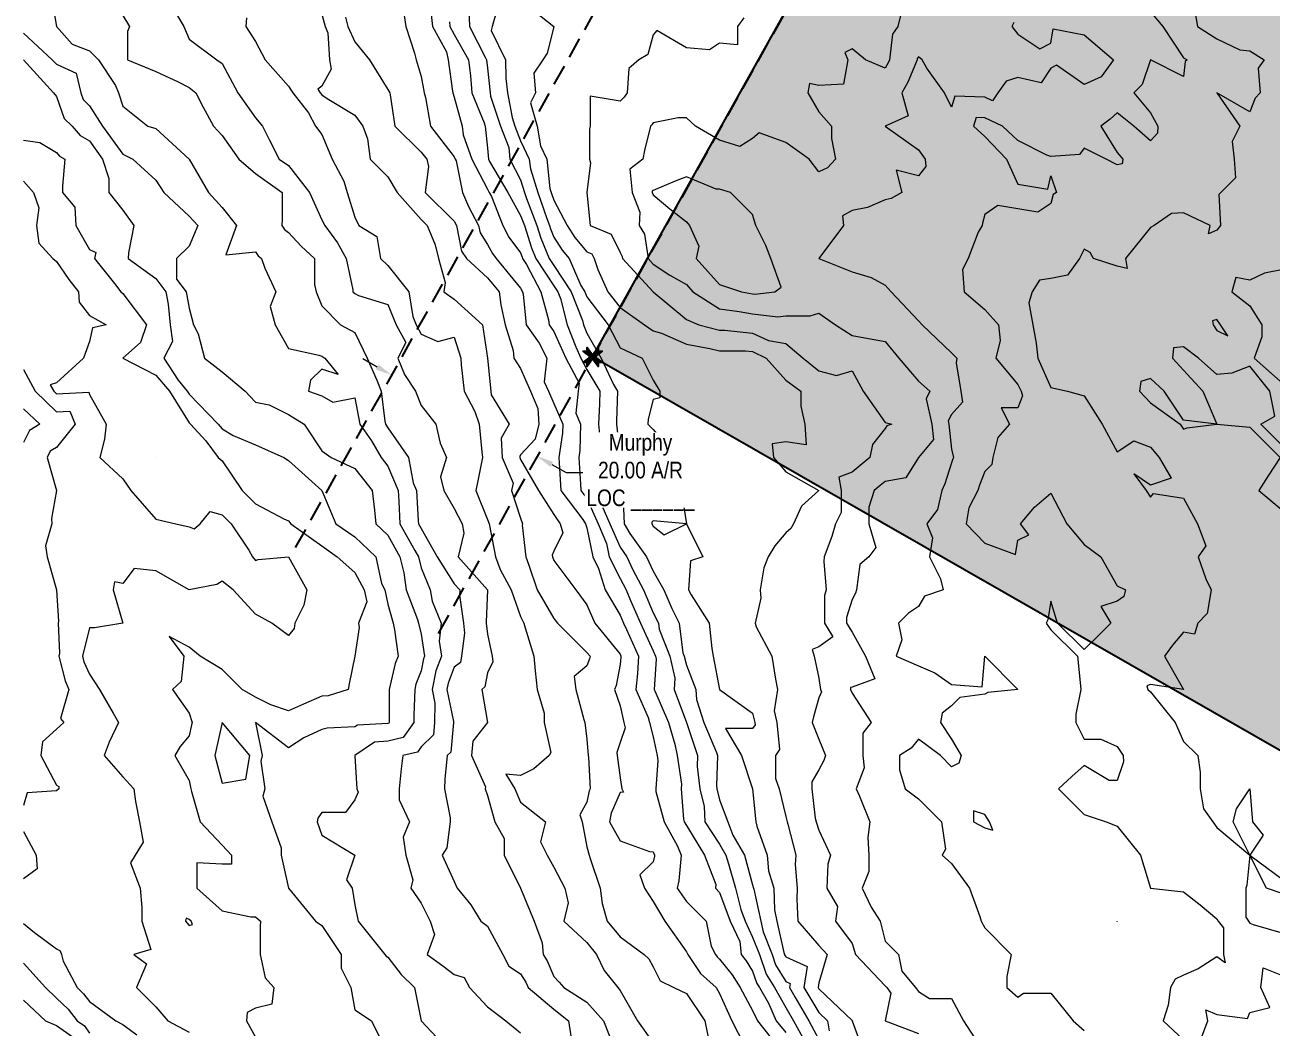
# Model space of a CAD drawing. Extents: x 532589 to 538856, y 6045658 to 6049082.
# Drawn here: x 536032 to 536781, y 6046908 to 6047510 of the extents above; entities that cross this region are included whole.
import ezdxf

# ---------------------------------------------------------------- set-up
doc = ezdxf.new("R2010")
doc.units = 0
doc.header["$LTSCALE"] = 5
doc.header["$PDSIZE"] = 0.5
doc.linetypes.add('foc-ACCESSROAD', pattern=[3.75, 2.5, -1.25])
doc.layers.get('Defpoints').update_dxf_attribs({"color": 9})
for name, color, linetype in [('C-AR', 13, 'foc-ACCESSROAD'), ('L-MON', 1, 'Continuous'), ('P-PROPOSED', 10, 'Continuous'), ('P-PROPOSED-H', 21, 'Continuous')]:
    doc.layers.add(name, color=color, linetype=linetype)
doc.layers.add('C-AR-T', color=13, linetype='Continuous', lineweight=9)
doc.layers.add('C-TOPO-MAJR', color=7, linetype='Continuous', lineweight=15, true_color=0xd3aa5f)
doc.layers.add('C-TOPO-MINR', color=7, linetype='Continuous', lineweight=13, true_color=0xe9d5af)
doc.styles.add('80CG', font='ARIALN.TTF', dxfattribs={"height": 10})
doc.dimstyles.new('Compass 5 000', dxfattribs={"dimscale": 5, "dimtxt": 9, "dimasz": 2, "dimexe": 0.2, "dimexo": 0.0625, "dimgap": 0.5, "dimtad": 0, "dimtih": 1, "dimtoh": 1, "dimzin": 0, "dimdsep": 46, "dimtxsty": '80CG', "dimcen": 0.1, "dimse1": 1, "dimse2": 1, "dimclrd": 256, "dimclrt": 256, "dimaunit": 1, "dimadec": 4, "dimazin": 0, "dimtfac": 0.06, "dimtofl": 0, "dimtmove": 0, "dimatfit": 1, "dimfxl": 0.2, "dimtolj": 1, "dimtzin": 0, "dimlwd": -1, "dimarcsym": 0})

# ---------------------------------------------------------------- blocks, each defined once
blk = doc.blocks.new('TEMP')
h = blk.add_hatch(color=255)
h.dxf.hatch_style = 1
h.paths.add_polyline_path([(0, 0.25), (-0.67, 1.15), (-0.67, 0.67), (-1.15, 0.67), (-0.25, 0), (-1.15, -0.67), (-0.67, -0.67), (-0.67, -1.15), (0, -0.25), (0.67, -1.15), (0.67, -0.67), (1.15, -0.67), (0.25, 0), (1.15, 0.67), (0.67, 0.67), (0.67, 1.15)])
h.paths.add_polyline_path([(0.57, 0.85), (0.57, 0.57), (0.85, 0.57), (0.08, 0), (0.85, -0.57), (0.57, -0.57), (0.57, -0.85), (0, -0.08), (-0.57, -0.85), (-0.57, -0.57), (-0.85, -0.57), (-0.08, 0), (-0.85, 0.57), (-0.57, 0.57), (-0.57, 0.85), (0, 0.08)], flags=16)
h = blk.add_hatch(color=1)
h.dxf.hatch_style = 1
h.paths.add_polyline_path([(0, 0.08), (-0.57, 0.85), (-0.57, 0.57), (-0.85, 0.57), (-0.08, 0), (-0.85, -0.57), (-0.57, -0.57), (-0.57, -0.85), (0, -0.08), (0.57, -0.85), (0.57, -0.57), (0.85, -0.57), (0.08, 0), (0.85, 0.57), (0.57, 0.57), (0.57, 0.85)])
at = {"color": 1}
for p, q in [((-0.08, 0), (0.08, 0)), ((0, 0.08), (0, -0.08))]:
    blk.add_line(p, q, dxfattribs=at)
at = {"color": 255, "flags": 128}
blk.add_lwpolyline([(-0.25, 0), (-1.15, 0.67), (-0.67, 0.67), (-0.67, 1.15), (0, 0.25), (0.67, 1.15), (0.67, 0.67), (1.15, 0.67), (0.25, 0), (1.15, -0.67), (0.67, -0.67), (0.67, -1.15), (0, -0.25), (-0.67, -1.15), (-0.67, -0.67), (-1.15, -0.67)], close=True, dxfattribs=at)
at = {"color": 1, "flags": 128}
blk.add_lwpolyline([(-0.08, 0), (-0.85, 0.57), (-0.57, 0.57), (-0.57, 0.85), (0, 0.08), (0.57, 0.85), (0.57, 0.57), (0.85, 0.57), (0.08, 0), (0.85, -0.57), (0.57, -0.57), (0.57, -0.85), (0, -0.08), (-0.57, -0.85), (-0.57, -0.57), (-0.85, -0.57)], close=True, dxfattribs=at)
blk = doc.blocks.new('*D546')
at = {"layer": 'C-AR-T', "transparency": 16777216}
for p, q in [((536243.84, 6047304.58), (536235.11, 6047309.46)), ((536348.58, 6047246.12), (536357.31, 6047241.25)), ((536357.31, 6047241.25), (536367.31, 6047241.25))]:
    blk.add_line(p, q, dxfattribs=at)
for points in [[(536244.65, 6047306.04), (536243.03, 6047303.13), (536252.57, 6047299.71)], [(536349.39, 6047247.58), (536347.76, 6047244.67), (536339.85, 6047251)]]:
    blk.add_solid(points, dxfattribs=at)
at = {"layer": 'Defpoints', "color": 0, "transparency": 16777216}
for p in [(536282.23, 6047352.86), (536252.57, 6047299.71), (536369.51, 6047304.14)]:
    blk.add_point(p, dxfattribs=at)
at = {"layer": 'C-AR-T', "transparency": 16777216, "insert": (536401.91, 6047241.25), "char_height": 10, "attachment_point": 5, "style": '80CG', "bg_fill": 3, "box_fill_scale": 1.1, "bg_fill_color": 256, "bg_fill_true_color": 13158600, "bg_fill_transparency": 0}
blk.add_mtext('\\A1;Murphy\\P20.00 A/R\\PLOC ______', dxfattribs=at)

msp = doc.modelspace()

# ---------------------------------------------------------------- hatches: boundary and pattern name
at = {"layer": 'P-PROPOSED-H'}
h = msp.add_hatch(color=256, dxfattribs=at)
h.dxf.hatch_style = 1
h.paths.add_polyline_path([(536616.85, 6047747.295), (537483.99, 6047250.258), (537240.418, 6046813.855), (536373.158, 6047310.681)])

# ---------------------------------------------------------------- linework, layer by layer
at = {"layer": 'C-AR', "flags": 128}
for points in [[(536194.759, 6047196.13), (536730.883, 6048156.681)], [(536816.545, 6048105.08), (536280.421, 6047144.529)]]:
    msp.add_lwpolyline(points, dxfattribs=at)
at = {"layer": 'C-TOPO-MAJR', "color": 9, "true_color": 0xbfbfbf, "flags": 128}
for points, elevation in [([(536558.842, 6047519.05), (536556.354, 6047509.096), (536553.311, 6047504.672), (536551.378, 6047489.188), (536550.646, 6047487.429), (536548.888, 6047484.208), (536536.943, 6047489.188), (536528.98, 6047495.83), (536524.553, 6047493.615), (536526.489, 6047489.188), (536523.742, 6047474.517), (536509.071, 6047473.701), (536503.384, 6047474.966), (536502.439, 6047469.279), (536509.071, 6047457.911), (536516.543, 6047449.371), (536516.543, 6047441.9), (536519.025, 6047429.463), (536514.309, 6047424.225), (536509.071, 6047421.808), (536503.217, 6047429.463), (536489.163, 6047439.417), (536473.24, 6047445.386), (536469.255, 6047441.9), (536461.6, 6047437.118), (536449.346, 6047440.987), (536434.871, 6047449.371), (536429.438, 6047454.351), (536424.458, 6047454.351), (536409.53, 6047451.363), (536408.699, 6047450.201), (536407.869, 6047449.371), (536404.222, 6047434.77), (536403.408, 6047429.463), (536395.595, 6047423.489), (536396.86, 6047409.554), (536401.565, 6047397.611), (536401.146, 6047389.646), (536404.219, 6047384.336), (536406.468, 6047369.738), (536409.53, 6047366.421), (536419.484, 6047359.784), (536429.438, 6047354.251), (536433.418, 6047349.829), (536449.346, 6047339.556), (536461.144, 6047338.032), (536469.255, 6047336.557), (536484.357, 6047334.727), (536489.163, 6047335.281), (536503.711, 6047335.281), (536509.071, 6047336.889), (536519.025, 6047329.921), (536528.98, 6047323.587), (536536.723, 6047322.178), (536548.888, 6047319.967), (536556.999, 6047310.013), (536568.796, 6047296.165), (536575.764, 6047290.104), (536573.442, 6047285.458), (536576.963, 6047270.196), (536577.896, 6047261.096), (536568.796, 6047250.288), (536561.211, 6047237.964), (536548.888, 6047235.908), (536545.872, 6047233.395), (536542.252, 6047230.379), (536538.934, 6047220.425), (536538.934, 6047210.471), (536543.201, 6047196.25), (536538.934, 6047190.563), (536533.662, 6047185.881), (536531.636, 6047170.654), (536530.972, 6047168.662), (536528.98, 6047164.961), (536525.662, 6047154.064), (536525.662, 6047150.746), (536528.98, 6047145.217), (536537.067, 6047130.838), (536542.601, 6047117.216), (536528.98, 6047112.353), (536527.931, 6047111.978), (536528.074, 6047110.929), (536528.98, 6047108.716), (536540.357, 6047091.021), (536535.352, 6047084.649), (536535.352, 6047071.113), (536536.219, 6047063.873), (536531.47, 6047051.205), (536533.407, 6047046.777), (536539.598, 6047031.296), (536538.348, 6047021.928), (536538.934, 6047011.388), (536538.934, 6047001.434), (536535.102, 6046991.48), (536540.348, 6046980.111), (536545.741, 6046971.571), (536548.888, 6046959.626), (536556.851, 6046951.663), (536558.842, 6046941.709), (536567.064, 6046931.755), (536568.796, 6046929.411), (536575.439, 6046925.112), (536588.705, 6046925.112), (536595.941, 6046911.846), (536608.613, 6046891.938)], 4290), ([(536165.323, 6047514.403), (536164.943, 6047509.096), (536170.63, 6047500.249), (536176.484, 6047489.188), (536190.538, 6047473.264), (536193.029, 6047469.279), (536202.483, 6047457.334), (536206.825, 6047449.371), (536210.446, 6047444.39), (536216.733, 6047429.463), (536223.714, 6047416.195), (536225.756, 6047409.554), (536230.355, 6047394.623), (536232.845, 6047389.646), (536243.627, 6047383.01), (536245.841, 6047369.738), (536250.263, 6047365.549), (536262.705, 6047349.829), (536265.196, 6047334.897), (536267.156, 6047329.921), (536270.171, 6047324.392), (536280.126, 6047319.967), (536290.08, 6047322.45), (536294.06, 6047310.013), (536294.226, 6047305.866), (536295.979, 6047290.104), (536302.333, 6047277.851), (536305.012, 6047270.196), (536306.668, 6047253.608), (536306.999, 6047250.288), (536304.181, 6047236.187), (536303.02, 6047230.379), (536309.988, 6047212.962), (536310.984, 6047210.471), (536311.16, 6047209.299), (536314.728, 6047190.563), (536317.643, 6047182.908), (536324.208, 6047170.654), (536329.896, 6047154.73), (536331.889, 6047150.746), (536332.743, 6047147.9), (536337.861, 6047130.838), (536338.747, 6047121.987), (536339.851, 6047110.929), (536344.118, 6047096.708), (536344.118, 6047091.021), (536347.993, 6047072.925), (536346.958, 6047071.113), (536337.858, 6047063.151), (536329.896, 6047059.165), (536321.05, 6047060.051), (536326.436, 6047051.205), (536329.896, 6047043.244), (536344.824, 6047031.296), (536341.844, 6047019.349), (536345.824, 6047011.388), (536349.805, 6047004.151), (536356.441, 6046991.48), (536358.514, 6046982.771), (536355.927, 6046971.571), (536369.713, 6046958.771), (536375.568, 6046951.663), (536380.066, 6046942.107), (536388.198, 6046931.755), (536389.621, 6046930.094), (536400.05, 6046911.846), (536409.53, 6046898.574)], 4280), ([(536287.152, 6047512.023), (536287.461, 6047509.096), (536290.08, 6047504.356), (536298.687, 6047489.188), (536299.732, 6047479.535), (536300.587, 6047469.279), (536308.09, 6047451.269), (536308.614, 6047449.371), (536309.988, 6047436.099), (536310.631, 6047429.463), (536311.316, 6047428.134), (536322.153, 6047409.554), (536329.896, 6047395.618), (536332.15, 6047389.646), (536336.438, 6047376.279), (536339.053, 6047369.738), (536349.805, 6047353.449), (536352.242, 6047349.829), (536353.786, 6047345.848), (536357.767, 6047329.921), (536363.075, 6047316.651), (536366.093, 6047310.013), (536369.713, 6047303.088), (536377.573, 6047290.104), (536377.371, 6047282.446), (536376.708, 6047270.196), (536377.556, 6047262.354), (536377.178, 6047250.288), (536377.676, 6047242.324), (536378.424, 6047230.379), (536378.705, 6047221.388), (536383.578, 6047210.471), (536389.621, 6047196.37), (536393.72, 6047190.563), (536397.365, 6047182.82), (536403.768, 6047170.654), (536409.53, 6047156.967), (536412.64, 6047150.746), (536413.084, 6047147.192), (536419.484, 6047130.838), (536422.612, 6047117.755), (536422.199, 6047110.929), (536429.438, 6047091.021), (536436.074, 6047071.113), (536435.879, 6047064.672), (536437.605, 6047051.205), (536440.054, 6047040.588), (536440.636, 6047031.296), (536449.346, 6047018.024), (536453.218, 6047011.388), (536454.707, 6047006.028), (536459.031, 6046991.48), (536462.145, 6046978.68), (536464.731, 6046971.571), (536469.255, 6046962.092), (536473.386, 6046951.663), (536477.386, 6046939.886), (536482.375, 6046931.755), (536489.163, 6046919.808), (536493.792, 6046911.846), (536499.117, 6046901.892)], 4285), ([(536031.272, 6047489.188), (536049.368, 6047469.279), (536051.18, 6047467.066), (536055.731, 6047453.922), (536060.548, 6047449.371), (536065.487, 6047443.77), (536071.088, 6047440.41), (536078.909, 6047429.463), (536082.612, 6047417.938), (536082.612, 6047409.554), (536090.996, 6047398.936), (536097.633, 6047389.646), (536094.512, 6047373.253), (536094.317, 6047369.738), (536110.905, 6047357.791), (536116.937, 6047349.829), (536118.278, 6047342.457), (536119.532, 6047329.921), (536120.859, 6047319.967), (536115.587, 6047310.013), (536124.17, 6047296.747), (536129.736, 6047290.104), (536130.813, 6047288.372), (536148.231, 6047270.196), (536150.721, 6047267.479), (536157.362, 6047263.555), (536170.63, 6047257.754), (536187.692, 6047250.288), (536190.538, 6047248.476), (536210.446, 6047230.379), (536218.977, 6047210.471), (536230.355, 6047202.507), (536242.928, 6047190.563), (536246.278, 6047174.639), (536248.395, 6047170.654), (536250.263, 6047162.115), (536253.325, 6047150.746), (536254.244, 6047146.766), (536256.323, 6047130.838), (536254.618, 6047126.483), (536251.03, 6047110.929), (536251.001, 6047110.191), (536251.001, 6047091.021), (536250.696, 6047090.588), (536250.263, 6047090.483), (536231.888, 6047089.488), (536230.355, 6047088.422), (536213.763, 6047087.705), (536210.446, 6047086.832), (536199.781, 6047081.779), (536190.538, 6047075.795), (536170.63, 6047091.021), (536174.616, 6047071.113), (536173.951, 6047067.791), (536176.323, 6047051.205), (536175.057, 6047046.777), (536180.584, 6047031.296), (536186.111, 6047015.815), (536186.111, 6047011.388), (536190.538, 6046991.48), (536206.825, 6046971.571), (536210.446, 6046969.081), (536222.061, 6046951.663), (536222.061, 6046943.369), (536227.864, 6046931.755), (536230.355, 6046918.482), (536240.309, 6046911.846), (536250.263, 6046891.938)], 4275), ([(536164.937, 6047056.898), (536167.308, 6047071.113), (536150.721, 6047091.021), (536147.035, 6047074.799), (536146.197, 6047071.113), (536150.721, 6047054.526), (536164.937, 6047056.898)], 4275), ([(536031.272, 6046924.288), (536044.544, 6046911.846), (536051.18, 6046908.919), (536061.134, 6046901.892)], 4270)]:
    msp.add_lwpolyline(points, dxfattribs=dict(at, elevation=elevation))
at = {"layer": 'C-TOPO-MINR', "color": 254, "true_color": 0xd9d9d9, "flags": 128}
for points, elevation in [([(536047.864, 6047529.004), (536051.175, 6047509.101), (536051.177, 6047509.096), (536051.18, 6047509.093), (536060.581, 6047498.589), (536071.088, 6047494.546), (536076.447, 6047489.188), (536086.575, 6047473.701), (536088.344, 6047469.279), (536090.996, 6047461.321), (536105.938, 6047449.371), (536110.905, 6047447.952), (536130.809, 6047429.463), (536130.813, 6047429.456), (536142.424, 6047409.554), (536150.721, 6047400.502), (536159.253, 6047389.646), (536152.931, 6047371.947), (536170.63, 6047373.719), (536172.222, 6047371.33), (536174.249, 6047369.738), (536176.316, 6047364.052), (536182.879, 6047349.829), (536179.477, 6047340.982), (536182.575, 6047329.921), (536190.538, 6047315.702), (536208.639, 6047311.82), (536210.446, 6047311.182), (536212.254, 6047310.013), (536220.407, 6047300.052), (536210.446, 6047303.379), (536203.816, 6047296.735), (536202.488, 6047290.104), (536210.446, 6047287.262), (536217.077, 6047283.474), (536230.355, 6047286.132), (536233.419, 6047270.196), (536240.31, 6047260.24), (536246.072, 6047250.288), (536250.263, 6047244.979), (536256.347, 6047230.379), (536256.705, 6047223.938), (536257.451, 6047210.471), (536266.439, 6047194.295), (536268.513, 6047190.563), (536270.171, 6047183.926), (536275.599, 6047170.654), (536276.805, 6047164.021), (536282.116, 6047150.746), (536281.032, 6047139.886), (536282.424, 6047130.838), (536279.02, 6047121.989), (536276.807, 6047110.929), (536278.467, 6047102.634), (536278.135, 6047091.021), (536277.505, 6047083.687), (536270.171, 6047076.353), (536268.007, 6047073.277), (536259.112, 6047071.113), (536258.226, 6047063.15), (536256.898, 6047051.205), (536256.898, 6047044.569), (536263.144, 6047031.296), (536259.388, 6047022.172), (536260.927, 6047011.388), (536265.193, 6046996.458), (536263.95, 6046991.48), (536270.171, 6046982.427), (536275.599, 6046971.571), (536278.133, 6046963.61), (536273.791, 6046951.663), (536283.189, 6046944.773), (536290.08, 6046939.716), (536296.051, 6046937.726), (536299.268, 6046931.755), (536309.988, 6046920.146), (536321.05, 6046911.846), (536329.896, 6046904.605)], 4277), ([(536275.44, 6047523.735), (536276.983, 6047509.096), (536285.393, 6047493.874), (536286.458, 6047489.188), (536289.032, 6047470.327), (536289.214, 6047469.279), (536290.08, 6047466.792), (536294.886, 6047449.371), (536295.441, 6047444.01), (536300.531, 6047429.463), (536309.988, 6047411.448), (536311.092, 6047409.554), (536312.473, 6047407.069), (536319.177, 6047389.646), (536322.929, 6047382.678), (536329.896, 6047373.249), (536330.749, 6047370.59), (536331.09, 6047369.738), (536333.408, 6047366.226), (536342.062, 6047349.829), (536346.74, 6047332.986), (536347.057, 6047329.921), (536349.805, 6047325.937), (536357.043, 6047310.013), (536364.974, 6047294.843), (536364.477, 6047290.104), (536363.078, 6047276.831), (536365.947, 6047270.196), (536365.522, 6047254.479), (536364.887, 6047250.288), (536365.861, 6047234.232), (536366.094, 6047230.379), (536369.713, 6047225.603), (536376.468, 6047210.471), (536381.534, 6047198.65), (536383.151, 6047190.563), (536389.621, 6047177.624), (536393.29, 6047170.654), (536395.957, 6047164.319), (536401.872, 6047150.746), (536409.53, 6047134.154), (536410.827, 6047130.838), (536411.235, 6047129.132), (536410.134, 6047110.929), (536410.48, 6047109.979), (536418.677, 6047091.021), (536422.546, 6047078.005), (536424.008, 6047071.113), (536426.592, 6047054.05), (536426.373, 6047051.205), (536427.778, 6047032.956), (536428.231, 6047031.296), (536429.438, 6047029.083), (536440.422, 6047011.388), (536447.133, 6046993.692), (536446.857, 6046991.48), (536449.346, 6046988.991), (536455.682, 6046971.571), (536461.465, 6046959.453), (536462.362, 6046951.663), (536465.442, 6046947.85), (536469.255, 6046941.707), (536471.778, 6046934.278), (536473.326, 6046931.755), (536478.682, 6046922.327), (536483.474, 6046911.846), (536489.163, 6046904.735)], 4284), ([(536329.896, 6047525.023), (536349.78, 6047509.12), (536349.805, 6047509.103), (536349.808, 6047509.096), (536349.809, 6047509.092), (536349.805, 6047509.072), (536345.823, 6047493.169), (536343.17, 6047489.188), (536337.862, 6047481.222), (536338.949, 6047469.279), (536335.754, 6047463.422), (536339.853, 6047449.371), (536341.843, 6047437.425), (536345.614, 6047429.463), (536347.462, 6047411.897), (536348.211, 6047409.554), (536349.805, 6047404.87), (536357.894, 6047389.646), (536362.439, 6047382.372), (536369.713, 6047373.886), (536372.641, 6047372.666), (536374.041, 6047369.738), (536376.35, 6047363.101), (536382.248, 6047349.829), (536389.621, 6047340.349), (536404.22, 6047329.921), (536409.53, 6047326.301), (536414.507, 6047324.943), (536429.438, 6047318.251), (536443.542, 6047315.817), (536449.346, 6047314.367), (536464.901, 6047314.367), (536469.255, 6047313.882), (536477.45, 6047310.013), (536489.163, 6047296.741), (536498.216, 6047290.104), (536498.216, 6047281.052), (536500.54, 6047270.196), (536501.411, 6047257.948), (536489.163, 6047259.578), (536480.967, 6047258.484), (536481.83, 6047250.288), (536489.163, 6047241.579), (536509.064, 6047230.386), (536509.071, 6047230.389), (536509.073, 6047230.379), (536509.073, 6047230.378), (536509.071, 6047230.375), (536498.592, 6047220.95), (536493.756, 6047210.471), (536492.148, 6047207.486), (536489.163, 6047205.042), (536482.527, 6047197.199), (536478.544, 6047190.563), (536475.889, 6047183.928), (536473.679, 6047170.654), (536474.233, 6047165.676), (536470.783, 6047150.746), (536471.462, 6047148.539), (536480.781, 6047130.838), (536482.94, 6047117.153), (536484.184, 6047110.929), (536482.238, 6047097.946), (536483.854, 6047091.021), (536485.475, 6047074.801), (536482.94, 6047071.113), (536482.94, 6047057.428), (536485.179, 6047051.205), (536489.163, 6047034.605), (536490.026, 6047031.296), (536490.487, 6047029.972), (536495.137, 6047011.388), (536494.853, 6047005.698), (536496.086, 6046991.48), (536495.798, 6046984.845), (536496.329, 6046971.571), (536509.071, 6046957.094), (536514.049, 6046951.663), (536509.071, 6046934.594), (536508.639, 6046931.755), (536509.071, 6046931.045), (536528.931, 6046911.895), (536528.98, 6046911.849), (536528.982, 6046911.846), (536528.987, 6046911.839), (536536.22, 6046891.938)], 4288), ([(536123.345, 6047516.564), (536127.668, 6047509.096), (536130.813, 6047501.628), (536147.404, 6047489.188), (536150.721, 6047486.977), (536160.091, 6047469.279), (536170.63, 6047454.345), (536174.894, 6047449.371), (536179.155, 6047440.845), (536184.847, 6047429.463), (536190.538, 6047425.668), (536203.072, 6047409.554), (536210.446, 6047392.959), (536212.34, 6047389.646), (536219.848, 6047379.139), (536225.162, 6047369.738), (536229.249, 6047350.935), (536229.249, 6047349.829), (536230.355, 6047348.724), (536232.566, 6047347.619), (536250.263, 6047342.176), (536255.091, 6047329.921), (536260.883, 6047319.301), (536256.233, 6047310.013), (536260.211, 6047300.065), (536266.851, 6047290.104), (536270.171, 6047281.568), (536279.021, 6047270.196), (536281.544, 6047258.824), (536285.483, 6047250.288), (536281.882, 6047238.577), (536283.745, 6047230.379), (536290.08, 6047219.661), (536294.858, 6047210.471), (536295.768, 6047204.783), (536292.419, 6047190.563), (536309.988, 6047170.656), (536309.989, 6047170.654), (536309.989, 6047170.653), (536309.988, 6047170.63), (536309.192, 6047151.542), (536309.302, 6047150.746), (536309.988, 6047144.105), (536312.829, 6047130.838), (536313.301, 6047127.524), (536309.988, 6047120.893), (536308.513, 6047112.405), (536306.669, 6047110.929), (536309.988, 6047091.033), (536309.99, 6047091.021), (536309.99, 6047091.019), (536309.988, 6047091.02), (536301.205, 6047079.896), (536300.354, 6047071.113), (536308.817, 6047052.375), (536308.661, 6047051.205), (536309.988, 6047047.223), (536314.411, 6047031.296), (536319.938, 6047021.347), (536319.938, 6047011.388), (536329.896, 6046991.486), (536329.898, 6046991.48), (536329.898, 6046991.478), (536338.006, 6046971.571), (536342.779, 6046958.688), (536343.519, 6046951.663), (536345.952, 6046947.811), (536349.805, 6046938.389), (536353.121, 6046935.071), (536355.775, 6046931.755), (536369.713, 6046923.044), (536379.665, 6046911.846), (536386, 6046895.559)], 4279), ([(536210.446, 6047516.564), (536212.507, 6047509.096), (536214.181, 6047505.362), (536215.133, 6047489.188), (536216.138, 6047483.496), (536210.446, 6047473.266), (536208.23, 6047471.496), (536209.615, 6047469.279), (536210.446, 6047468.229), (536213.772, 6047465.954), (536230.355, 6047456.005), (536235.093, 6047449.371), (536238.008, 6047441.718), (536239.643, 6047429.463), (536250.263, 6047418.843), (536255.837, 6047409.554), (536270.171, 6047393.268), (536273.793, 6047389.646), (536278.52, 6047378.086), (536280.523, 6047369.738), (536284.549, 6047355.36), (536283.857, 6047349.829), (536290.08, 6047345.304), (536307.003, 6047329.921), (536309.987, 6047310.014), (536309.987, 6047310.013), (536309.988, 6047309.988), (536311.979, 6047290.104), (536312.199, 6047287.894), (536322.97, 6047270.196), (536318.284, 6047261.9), (536318.894, 6047250.288), (536325.371, 6047234.905), (536324.366, 6047230.379), (536329.896, 6047213.788), (536331.141, 6047210.471), (536330.801, 6047209.566), (536333.084, 6047190.563), (536334.876, 6047185.583), (536339.85, 6047170.654), (536349.805, 6047153.591), (536352.148, 6047150.746), (536369.713, 6047133.181), (536371.61, 6047130.838), (536371.306, 6047129.245), (536369.713, 6047125.148), (536362.056, 6047118.586), (536363.078, 6047110.929), (536367.9, 6047092.834), (536368.54, 6047091.021), (536369.713, 6047081.055), (536370.578, 6047071.113), (536370.708, 6047070.118), (536371.61, 6047051.205), (536371.041, 6047049.877), (536369.713, 6047043.236), (536365.448, 6047035.561), (536366.87, 6047031.296), (536369.713, 6047016.366), (536371.04, 6047011.388), (536371.704, 6047009.397), (536377.676, 6046991.48), (536378.899, 6046982.294), (536381.877, 6046971.571), (536389.621, 6046962.28), (536404.103, 6046951.663), (536406.816, 6046948.95), (536409.53, 6046944.198), (536413.675, 6046935.9), (536421.973, 6046931.755), (536429.438, 6046928.243), (536440.587, 6046911.846), (536443.373, 6046897.911)], 4281), ([(536259.455, 6047519.813), (536260.881, 6047509.096), (536266.19, 6047493.169), (536267.109, 6047489.188), (536270.171, 6047479.23), (536271.901, 6047469.279), (536272.824, 6047466.626), (536275.703, 6047449.371), (536290.08, 6047430.881), (536290.576, 6047429.463), (536291.125, 6047428.418), (536295.058, 6047409.554), (536298.614, 6047401.02), (536304.679, 6047389.646), (536305.564, 6047385.222), (536309.988, 6047378.272), (536312.975, 6047372.725), (536315.182, 6047369.738), (536329.896, 6047351.923), (536331.001, 6047349.829), (536331.426, 6047348.299), (536333.329, 6047329.921), (536340.956, 6047318.861), (536345.612, 6047310.013), (536344.118, 6047295.791), (536346.578, 6047290.104), (536349.805, 6047282.641), (536355.185, 6047270.196), (536355.044, 6047264.957), (536352.822, 6047250.288), (536353.017, 6047247.076), (536354.026, 6047230.379), (536367.227, 6047212.957), (536368.948, 6047210.471), (536369.713, 6047207.985), (536373.196, 6047190.563), (536376.68, 6047183.596), (536380.698, 6047170.654), (536389.621, 6047155.431), (536391.663, 6047150.746), (536393.413, 6047146.954), (536400.622, 6047130.838), (536400.073, 6047120.386), (536399.023, 6047110.929), (536406.543, 6047094.008), (536407.232, 6047091.021), (536409.53, 6047082.489), (536411.943, 6047071.113), (536412.374, 6047068.269), (536411.06, 6047051.205), (536411.187, 6047049.547), (536416.166, 6047031.296), (536424.128, 6047016.698), (536426.251, 6047011.388), (536425.015, 6046995.902), (536424.01, 6046991.48), (536429.438, 6046983.518), (536441.385, 6046971.571), (536444.368, 6046956.641), (536446.857, 6046951.663), (536447.853, 6046950.17), (536449.346, 6046948.819), (536456.971, 6046939.379), (536461.703, 6046931.755), (536469.255, 6046918.068), (536472.099, 6046911.846), (536483.477, 6046897.624)], 4283), ([(536298.79, 6047520.294), (536299.129, 6047509.096), (536308.741, 6047490.434), (536309.449, 6047489.188), (536309.988, 6047484.204), (536311.561, 6047469.279), (536311.916, 6047467.352), (536317.778, 6047449.371), (536322.786, 6047436.573), (536323.475, 6047429.463), (536329.896, 6047417.019), (536332.285, 6047409.554), (536333.516, 6047405.935), (536339.663, 6047389.646), (536342.126, 6047381.967), (536347.017, 6047369.738), (536349.805, 6047365.514), (536360.368, 6047349.829), (536367.059, 6047332.575), (536367.722, 6047329.921), (536369.713, 6047324.944), (536378.245, 6047310.013), (536385.641, 6047294.084), (536388.051, 6047290.104), (536387.58, 6047272.237), (536387.47, 6047270.196), (536389.621, 6047250.288), (536389.621, 6047250.288), (536389.621, 6047250.276), (536393.243, 6047230.379), (536391.353, 6047228.647), (536392.111, 6047210.471), (536395.595, 6047204.497), (536405.43, 6047190.563), (536409.53, 6047181.852), (536415.929, 6047170.654), (536420.728, 6047159.457), (536425.082, 6047150.746), (536427.306, 6047132.97), (536428.14, 6047130.838), (536429.438, 6047125.411), (536435.126, 6047110.929), (536435.564, 6047104.804), (536439.916, 6047091.021), (536447.539, 6047072.92), (536448.141, 6047071.113), (536447.591, 6047052.96), (536447.816, 6047051.205), (536449.346, 6047044.57), (536454.322, 6047031.296), (536457.31, 6047023.333), (536464.279, 6047011.388), (536469.255, 6046993.47), (536469.858, 6046991.48), (536469.877, 6046990.858), (536474.111, 6046971.571), (536475.477, 6046965.348), (536480.899, 6046951.663), (536482.994, 6046945.494), (536489.163, 6046935.44), (536491.714, 6046934.306), (536491.326, 6046931.755), (536494.691, 6046926.227), (536503.052, 6046911.846), (536509.071, 6046900.594)], 4286), ([(536316.621, 6047522.371), (536312.831, 6047509.096), (536312.2, 6047506.884), (536320.795, 6047489.188), (536321.113, 6047478.063), (536322.039, 6047469.279), (536324.76, 6047454.507), (536326.435, 6047449.371), (536329.896, 6047440.525), (536335.136, 6047429.463), (536335.752, 6047423.607), (536340.248, 6047409.554), (536345.583, 6047393.868), (536347.176, 6047389.646), (536347.815, 6047387.656), (536349.805, 6047382.679), (536354.781, 6047374.714), (536359.047, 6047369.738), (536365.98, 6047353.562), (536368.494, 6047349.829), (536369.713, 6047346.687), (536382.455, 6047329.921), (536389.621, 6047316.14), (536402.899, 6047310.013), (536409.53, 6047296.738), (536413.506, 6047290.104), (536413.506, 6047286.128), (536409.53, 6047285.132), (536406.544, 6047273.181), (536406.387, 6047270.196), (536409.53, 6047267.053), (536424.007, 6047250.288), (536427.228, 6047232.59), (536426.378, 6047230.379), (536429.434, 6047210.476), (536409.53, 6047212.126), (536408.666, 6047211.334), (536408.702, 6047210.471), (536409.53, 6047209.052), (536416.155, 6047203.846), (536429.438, 6047210.447), (536439.395, 6047190.563), (536431.926, 6047188.074), (536430.764, 6047170.654), (536432.278, 6047167.815), (536443.057, 6047150.746), (536444.661, 6047135.523), (536445.554, 6047130.838), (536449.343, 6047110.932), (536449.345, 6047110.929), (536449.346, 6047110.905), (536449.371, 6047110.905), (536469.255, 6047096.707), (536470.582, 6047091.021), (536470.729, 6047089.547), (536469.255, 6047087.402), (536452.966, 6047087.402), (536462.62, 6047071.113), (536469.252, 6047051.207), (536469.252, 6047051.205), (536469.255, 6047051.18), (536471.15, 6047031.296), (536471.743, 6047028.808), (536478.016, 6047011.388), (536478.776, 6047001.866), (536481.923, 6046991.48), (536482.319, 6046978.415), (536483.822, 6046971.571), (536487.92, 6046952.906), (536488.412, 6046951.663), (536488.603, 6046951.103), (536489.163, 6046950.189), (536501.925, 6046944.517), (536499.983, 6046931.755), (536509.071, 6046916.823), (536514.232, 6046911.846), (536515.129, 6046905.788)], 4287), ([(536708.154, 6047518.054), (536715.621, 6047509.096), (536728.063, 6047490.43), (536730.272, 6047489.188), (536729.01, 6047488.241), (536728.063, 6047479.227), (536708.203, 6047489.188), (536708.154, 6047489.193), (536708.106, 6047489.236), (536708.152, 6047489.188), (536703.177, 6047474.257), (536698.196, 6047469.279), (536708.154, 6047457.334), (536712.58, 6047449.371), (536712.347, 6047445.178), (536708.154, 6047440.522), (536698.199, 6047449.371), (536688.246, 6047457.337), (536684.055, 6047453.562), (536678.294, 6047449.371), (536688.246, 6047433.439), (536691.56, 6047429.463), (536691.086, 6047426.623), (536688.246, 6047426.149), (536681.613, 6047429.463), (536668.338, 6047436.093), (536665.495, 6047432.305), (536648.43, 6047430.991), (536645.946, 6047431.946), (536628.521, 6047440.662), (536619.231, 6047449.371), (536608.613, 6047454.347), (536603.476, 6047454.507), (536601.978, 6047449.371), (536608.613, 6047443.002), (536621.631, 6047429.463), (536628.521, 6047414.532), (536646.441, 6047411.543), (536648.43, 6047419.515), (536651.743, 6047409.554), (536649.672, 6047408.312), (536648.43, 6047402.921), (536640.471, 6047397.604), (536628.521, 6047399.598), (536616.576, 6047401.591), (536608.613, 6047396.271), (536607.194, 6047391.065), (536607.085, 6047389.646), (536604.641, 6047385.674), (536598.66, 6047369.738), (536595.343, 6047363.099), (536596.365, 6047349.829), (536608.613, 6047339.212), (536616.809, 6047329.921), (536617.903, 6047320.63), (536615.252, 6047310.013), (536628.521, 6047294.086), (536630.417, 6047290.104), (536631.364, 6047287.261), (536628.521, 6047280.147), (536618.57, 6047280.147), (536623.546, 6047270.196), (536616.575, 6047262.234), (536613.591, 6047250.288), (536612.879, 6047246.021), (536608.613, 6047241.755), (536605.427, 6047233.565), (536604.421, 6047230.379), (536599.003, 6047220.081), (536597.466, 6047210.471), (536608.613, 6047198.859), (536627.196, 6047191.888), (536628.521, 6047200.523), (536635.147, 6047203.846), (536630.176, 6047210.471), (536638.475, 6047220.426), (536648.43, 6047228.725), (536657.951, 6047210.471), (536668.338, 6047197.896), (536678.293, 6047190.563), (536688.246, 6047173.141), (536693.219, 6047170.654), (536692.223, 6047166.678), (536688.246, 6047164.021), (536678.295, 6047160.697), (536684.267, 6047150.746), (536676.3, 6047142.784), (536668.338, 6047134.817), (536652.409, 6047150.746), (536648.43, 6047164.021), (536646.535, 6047152.641), (536645.587, 6047150.746), (536648.43, 6047146.767), (536664.359, 6047130.838), (536666.131, 6047113.136), (536666.352, 6047110.929), (536663.362, 6047095.997), (536663.362, 6047091.021), (536668.338, 6047081.069), (536678.29, 6047081.069), (536688.246, 6047076.544), (536691.76, 6047071.113), (536691.979, 6047067.38), (536688.246, 6047056.171), (536683.28, 6047056.171), (536668.338, 6047065.138), (536661.004, 6047058.538), (536652.854, 6047051.205), (536668.338, 6047035.721), (536681.621, 6047031.296), (536688.246, 6047028.813), (536702.182, 6047011.388), (536708.148, 6046991.486), (536708.148, 6046991.48), (536708.154, 6046991.475), (536708.161, 6046991.473), (536728.063, 6046989.273), (536738.011, 6046981.531), (536747.971, 6046972.991), (536748.875, 6046971.571), (536751.948, 6046967.594), (536751.948, 6046951.663), (536752.944, 6046946.69), (536747.971, 6046950.243), (536736.718, 6046943.008), (536728.063, 6046939.221), (536723.085, 6046936.732), (536720.098, 6046931.755), (536718.696, 6046921.214), (536715.815, 6046911.846), (536728.063, 6046900.469)], 4292), ([(536734.035, 6047523.032), (536736.36, 6047509.096), (536747.971, 6047501.763), (536761.907, 6047495.16), (536767.879, 6047494.617), (536776.409, 6047489.188), (536772.856, 6047484.212), (536774.005, 6047469.279), (536771.065, 6047466.094), (536767.879, 6047457.904), (536747.987, 6047469.263), (536761.905, 6047449.371), (536757.26, 6047440.082), (536758.511, 6047429.463), (536759.17, 6047418.264), (536750.454, 6047409.554), (536749.212, 6047408.313), (536750.312, 6047389.646), (536747.971, 6047386.803), (536742.996, 6047384.67), (536743.992, 6047389.646), (536728.063, 6047397.229), (536720.823, 6047396.886), (536710.361, 6047389.646), (536708.154, 6047388.405), (536693.224, 6047369.738), (536694.104, 6047363.88), (536688.246, 6047365.213), (536674.024, 6047369.738), (536671.957, 6047373.357), (536668.338, 6047375.424), (536665.495, 6047369.738), (536658.386, 6047359.781), (536648.43, 6047357.791), (536641.505, 6047356.754), (536637.056, 6047349.829), (536635.16, 6047343.191), (536637.572, 6047329.921), (536639.582, 6047318.86), (536640.467, 6047310.013), (536648.43, 6047292.311), (536658.378, 6047290.104), (536668.338, 6047287.265), (536679.196, 6047270.196), (536688.246, 6047253.597), (536698.202, 6047260.241), (536708.154, 6047256.509), (536713.395, 6047250.288), (536720.598, 6047237.845), (536708.154, 6047233.693), (536698.194, 6047240.34), (536705.668, 6047230.379), (536708.154, 6047226.403), (536709.962, 6047228.572), (536728.063, 6047225.785), (536736.358, 6047210.471), (536741.333, 6047197.201), (536736.909, 6047190.563), (536741.336, 6047177.289), (536744.654, 6047170.654), (536742.282, 6047156.436), (536736.592, 6047150.746), (536734.7, 6047144.109), (536728.063, 6047145.317), (536721.427, 6047137.474), (536716.689, 6047130.838), (536728.063, 6047110.936), (536728.067, 6047110.929), (536728.066, 6047110.926), (536728.063, 6047110.917), (536728.014, 6047110.929), (536708.154, 6047113.769), (536705.945, 6047113.139), (536706.625, 6047110.929), (536708.154, 6047109.4), (536723.085, 6047091.021), (536728.063, 6047079.642), (536736.592, 6047071.113), (536738.015, 6047061.161), (536738.015, 6047051.205), (536740.008, 6047039.26), (536745.629, 6047031.296), (536747.971, 6047027.979), (536767.855, 6047011.412), (536757.928, 6047031.296), (536759.921, 6047039.255), (536767.863, 6047051.205), (536767.867, 6047051.217), (536767.879, 6047051.208), (536767.882, 6047051.205), (536767.882, 6047051.202), (536769.537, 6047031.296), (536775.838, 6047023.338), (536767.896, 6047011.388), (536787.788, 6046996.446)], 4293), ([(536090.996, 6047515.721), (536094.968, 6047509.096), (536093.835, 6047506.257), (536093.835, 6047489.188), (536110.905, 6047482.164), (536124.176, 6047475.916), (536130.813, 6047472.597), (536134.795, 6047469.279), (536139.342, 6047460.75), (536145.411, 6047449.371), (536150.721, 6047443.681), (536160.675, 6047429.463), (536170.63, 6047420.807), (536186.805, 6047409.554), (536186.805, 6047393.379), (536186.556, 6047389.646), (536188.149, 6047387.257), (536190.538, 6047385.38), (536198.089, 6047377.289), (536206.18, 6047369.738), (536206.18, 6047354.096), (536207.128, 6047349.829), (536210.446, 6047341.297), (536221.822, 6047329.921), (536230.355, 6047325.326), (536237.728, 6047310.013), (536243.625, 6047296.743), (536246.114, 6047290.104), (536248.368, 6047272.091), (536248.732, 6047270.196), (536250.263, 6047267.984), (536262.514, 6047250.288), (536265.43, 6047235.121), (536267.405, 6047230.379), (536268.415, 6047212.228), (536268.512, 6047210.471), (536270.171, 6047207.485), (536279.841, 6047190.563), (536290.08, 6047174.274), (536293.398, 6047170.654), (536293.265, 6047167.469), (536295.571, 6047150.746), (536296.204, 6047144.622), (536294.408, 6047130.838), (536293.767, 6047127.15), (536290.08, 6047124.201), (536286.393, 6047114.616), (536285.655, 6047110.929), (536289.528, 6047091.573), (536289.512, 6047091.021), (536287.983, 6047073.209), (536285.887, 6047071.113), (536284.393, 6047056.891), (536284.108, 6047051.205), (536287.591, 6047033.785), (536287.591, 6047031.296), (536285.654, 6047015.814), (536282.837, 6047011.388), (536290.08, 6046995.451), (536291.885, 6046991.48), (536300.028, 6046981.531), (536306.011, 6046971.571), (536309.988, 6046968.732), (536319.18, 6046951.663), (536322.931, 6046944.697), (536329.896, 6046940.052), (536333.108, 6046934.966), (536334.421, 6046931.755), (536349.805, 6046918.737), (536358.762, 6046911.846), (536360.344, 6046901.307)], 4278), ([(536224.665, 6047514.786), (536226.235, 6047509.096), (536230.355, 6047499.904), (536239.064, 6047489.188), (536250.263, 6047471.268), (536251.309, 6047469.279), (536251.506, 6047468.037), (536254.456, 6047449.371), (536270.171, 6047433.655), (536273.634, 6047429.463), (536274.597, 6047425.037), (536272.66, 6047409.554), (536290.08, 6047392.134), (536291.407, 6047389.646), (536294.504, 6047374.162), (536297.319, 6047369.738), (536309.988, 6047358.126), (536317.098, 6047349.829), (536317.952, 6047341.865), (536320.565, 6047329.921), (536325.371, 6047314.538), (536325.914, 6047310.013), (536329.896, 6047303.791), (536335.816, 6047290.104), (536340.326, 6047279.675), (536340.754, 6047270.196), (536338.744, 6047261.349), (536329.896, 6047251.816), (536329.345, 6047250.839), (536329.374, 6047250.288), (536329.896, 6047249.047), (536340.56, 6047230.379), (536349.805, 6047216.002), (536353.635, 6047210.471), (536355.336, 6047204.94), (536349.805, 6047193.872), (536348.902, 6047191.465), (536349.01, 6047190.563), (536349.805, 6047188.356), (536363.076, 6047170.654), (536369.713, 6047161.808), (536374.455, 6047150.746), (536389.621, 6047132.007), (536390.144, 6047130.838), (536390.118, 6047130.341), (536389.621, 6047125.865), (536387.233, 6047113.318), (536386.304, 6047110.929), (536389.621, 6047100.977), (536391.919, 6047091.021), (536392.765, 6047087.877), (536389.621, 6047079.071), (536387.727, 6047073.008), (536387.892, 6047071.113), (536389.621, 6047057.838), (536390.668, 6047051.205), (536391.61, 6047049.216), (536389.621, 6047048.995), (536384.314, 6047036.604), (536383.252, 6047031.296), (536389.621, 6047019.919), (536407.32, 6047013.598), (536409.53, 6047013.376), (536410.325, 6047011.388), (536410.266, 6047010.651), (536409.53, 6047007.411), (536401.564, 6046999.445), (536404.221, 6046991.48), (536409.53, 6046983.514), (536416.554, 6046971.571), (536429.438, 6046953.32), (536430.266, 6046951.663), (536437.899, 6046940.216), (536447.253, 6046931.755), (536449.346, 6046928.137), (536456.812, 6046911.846), (536464.279, 6046896.914)], 4282), ([(536464.018, 6047514.332), (536460.209, 6047509.096), (536460.209, 6047498.234), (536449.346, 6047499.14), (536443.376, 6047495.158), (536429.438, 6047496.426), (536411.746, 6047506.88), (536409.53, 6047504.113), (536406.384, 6047492.333), (536400.994, 6047489.188), (536394.93, 6047483.879), (536393.886, 6047469.279), (536392.108, 6047466.792), (536389.621, 6047464.305), (536371.707, 6047467.285), (536371.707, 6047449.371), (536371.376, 6047447.708), (536371.376, 6047429.463), (536371.929, 6047427.246), (536369.716, 6047409.554), (536369.716, 6047409.552), (536371.707, 6047389.646), (536384.351, 6047384.376), (536389.621, 6047373.353), (536390.947, 6047371.063), (536391.151, 6047369.738), (536409.53, 6047349.83), (536409.531, 6047349.829), (536429.438, 6047333.062), (536436.903, 6047329.921), (536449.346, 6047326.811), (536452.456, 6047326.811), (536469.255, 6047324.943), (536478.686, 6047320.489), (536489.163, 6047318.668), (536499.64, 6047310.013), (536509.071, 6047302.223), (536519.61, 6047299.474), (536528.98, 6047302.36), (536535.617, 6047290.104), (536548.888, 6047271.369), (536552.874, 6047270.196), (536549.838, 6047269.246), (536548.888, 6047267.703), (536541.146, 6047258.03), (536539.6, 6047250.288), (536533.807, 6047245.46), (536528.98, 6047241.439), (536521.014, 6047238.345), (536522.343, 6047230.379), (536522.343, 6047217.108), (536519.024, 6047210.471), (536516.727, 6047202.815), (536512.213, 6047190.563), (536511.914, 6047187.72), (536513.4, 6047170.654), (536512.389, 6047167.336), (536512.389, 6047150.746), (536517.367, 6047142.451), (536509.071, 6047136.527), (536505.09, 6047134.819), (536506.226, 6047130.838), (536509.071, 6047117.574), (536509.978, 6047110.929), (536510.606, 6047109.395), (536509.071, 6047105.946), (536505.751, 6047094.341), (536505.088, 6047091.021), (536509.071, 6047081.061), (536513.051, 6047071.113), (536511.914, 6047068.27), (536509.071, 6047062.587), (536504.877, 6047055.398), (536504.877, 6047051.205), (536506.728, 6047033.639), (536507.339, 6047031.296), (536509.071, 6047026.318), (536516.1, 6047011.388), (536514.501, 6047005.958), (536513.811, 6046991.48), (536520.128, 6046980.423), (536519.021, 6046971.571), (536528.98, 6046958.29), (536530.968, 6046951.663), (536548.888, 6046932.805), (536549.755, 6046931.755), (536552.213, 6046928.429), (536548.893, 6046911.846), (536568.796, 6046904.193)], 4289), ([(536626.036, 6047511.581), (536624.906, 6047509.096), (536628.521, 6047504.677), (536641.788, 6047495.829), (536648.43, 6047499.13), (536649.676, 6047507.849), (536668.338, 6047504.119), (536685.907, 6047489.188), (536678.635, 6047478.891), (536668.338, 6047474.256), (536651.747, 6047485.87), (536648.43, 6047484.209), (536642.459, 6047475.249), (536628.521, 6047478.469), (536621.493, 6047476.308), (536616.579, 6047469.279), (536613.299, 6047464.593), (536608.613, 6047466.789), (536590.632, 6047467.352), (536588.705, 6047460.743), (536584.437, 6047469.279), (536573.779, 6047484.204), (536571.012, 6047489.188), (536568.796, 6047491.001), (536568.057, 6047489.927), (536567.965, 6047489.188), (536562.356, 6047475.72), (536558.841, 6047469.279), (536562.574, 6047455.593), (536548.888, 6047449.373), (536548.886, 6047449.373), (536548.886, 6047449.371), (536548.888, 6047449.347), (536548.9, 6047449.359), (536568.796, 6047435.152), (536572.778, 6047429.463), (536573.221, 6047425.038), (536568.796, 6047419.499), (536555.529, 6047422.821), (536558.851, 6047409.554), (536552.509, 6047405.933), (536548.888, 6047405.13), (536538.165, 6047400.368), (536528.98, 6047398.696), (536523.124, 6047395.502), (536523.741, 6047389.646), (536509.071, 6047369.739), (536509.066, 6047369.738), (536509.071, 6047369.734), (536509.075, 6047369.734), (536528.98, 6047361.774), (536540.352, 6047358.365), (536548.888, 6047353.813), (536552.402, 6047349.829), (536568.796, 6047332.41), (536571.009, 6047329.921), (536588.705, 6047313.158), (536591.85, 6047310.013), (536591.55, 6047307.167), (536594.279, 6047290.104), (536595.34, 6047283.469), (536588.705, 6047276.166), (536586.715, 6047272.186), (536587.174, 6047270.196), (536588.705, 6047255.266), (536589.81, 6047250.288), (536589.501, 6047249.492), (536588.705, 6047246.97), (536584.723, 6047234.361), (536582.849, 6047230.379), (536580.173, 6047219.003), (536573.776, 6047210.471), (536577.332, 6047201.935), (536575.435, 6047190.563), (536582.06, 6047177.299), (536583.721, 6047170.654), (536572.53, 6047166.92), (536568.796, 6047160.694), (536562.826, 6047156.716), (536556.856, 6047150.746), (536558.851, 6047140.783), (536555.529, 6047130.838), (536568.796, 6047125.154), (536578.741, 6047120.893), (536588.705, 6047113.774), (536607.082, 6047112.46), (536608.613, 6047130.814), (536628.497, 6047110.929), (536610.423, 6047109.12), (536608.613, 6047108.086), (536593.682, 6047105.952), (536588.705, 6047100.966), (536583.02, 6047096.705), (536582.078, 6047091.021), (536588.705, 6047081.076), (536594.394, 6047071.113), (536593.129, 6047066.688), (536588.705, 6047064.474), (536582.066, 6047071.113), (536568.796, 6047081.062), (536564.373, 6047075.536), (536557.424, 6047071.113), (536557.424, 6047062.577), (536560.833, 6047051.205), (536568.796, 6047045.081), (536582.581, 6047031.296), (536585.09, 6047015.003), (536583.02, 6047011.388), (536588.705, 6047006.415), (536599.562, 6046991.48), (536605.763, 6046974.421), (536606.397, 6046971.571), (536608.613, 6046967.585), (536624.535, 6046951.663), (536621.895, 6046938.381), (536621.895, 6046931.755), (536628.521, 6046926.07), (536631.835, 6046928.441), (536648.43, 6046928.441), (536661.703, 6046911.846), (536668.338, 6046905.99)], 4291), ([(536031.272, 6047505.114), (536048.585, 6047489.188), (536051.18, 6047486.474), (536063, 6047481.099), (536065.727, 6047469.279), (536067.106, 6047465.297), (536071.088, 6047461.535), (536078.908, 6047449.371), (536090.996, 6047432.45), (536096.97, 6047429.463), (536110.905, 6047416.796), (536115.591, 6047409.554), (536130.813, 6047395.174), (536136.05, 6047389.646), (536130.813, 6047377.203), (536123.348, 6047369.738), (536123.348, 6047357.294), (536129.004, 6047349.829), (536130.813, 6047339.881), (536133.529, 6047329.921), (536136.243, 6047324.491), (536140.102, 6047310.013), (536150.721, 6047301.627), (536164.407, 6047290.104), (536170.63, 6047283.469), (536178.925, 6047281.809), (536190.538, 6047276.002), (536199.826, 6047270.196), (536210.446, 6047254.269), (536216.136, 6047250.288), (536230.355, 6047243.653), (536240.835, 6047230.379), (536242.065, 6047218.669), (536242.926, 6047210.471), (536250.263, 6047203.502), (536257.452, 6047190.563), (536259.847, 6047180.979), (536261.179, 6047170.654), (536268.078, 6047152.839), (536268.642, 6047150.746), (536270.171, 6047144.119), (536272.215, 6047130.838), (536271.647, 6047129.362), (536270.171, 6047121.986), (536267.061, 6047114.04), (536266.343, 6047110.929), (536265.747, 6047095.446), (536265.747, 6047091.021), (536259.352, 6047081.933), (536250.263, 6047079.721), (536242.097, 6047079.279), (536230.355, 6047071.114), (536230.354, 6047071.114), (536230.35, 6047071.113), (536230.355, 6047071.089), (536231.461, 6047051.205), (536232.346, 6047049.214), (536230.355, 6047044.563), (536224.671, 6047036.98), (536210.446, 6047036.98), (536208.107, 6047033.635), (536207.795, 6047031.296), (536210.446, 6047023.343), (536230.347, 6047011.388), (536225.372, 6046996.463), (536228.692, 6046991.48), (536230.355, 6046981.513), (536232.346, 6046971.571), (536240.297, 6046961.629), (536248.45, 6046951.663), (536249.213, 6046950.613), (536250.263, 6046950.128), (536258.226, 6046939.717), (536266.191, 6046931.755), (536270.169, 6046911.848), (536270.17, 6046911.846), (536270.171, 6046911.845), (536288.75, 6046891.938)], 4276), ([(536031.272, 6047440.835), (536041.232, 6047439.411), (536051.18, 6047433.443), (536053.045, 6047431.328), (536056.154, 6047429.463), (536054.795, 6047413.169), (536054.795, 6047409.554), (536062.129, 6047400.595), (536062.705, 6047389.646), (536071.088, 6047375.164), (536074.819, 6047373.469), (536074.073, 6047369.738), (536086.018, 6047354.808), (536089.752, 6047349.829), (536090.996, 6047348.782), (536105.331, 6047329.921), (536101.536, 6047319.382), (536090.998, 6047310.013), (536110.905, 6047299.736), (536118.975, 6047290.104), (536130.813, 6047271.063), (536131.644, 6047270.196), (536140.779, 6047260.23), (536148.234, 6047250.288), (536150.721, 6047248.297), (536162.666, 6047230.379), (536170.63, 6047222.416), (536187.688, 6047213.321), (536190.538, 6047212.284), (536191.868, 6047210.471), (536210.446, 6047197.2), (536219.738, 6047190.563), (536230.355, 6047181.193), (536235.952, 6047170.654), (536237.52, 6047163.489), (536232.564, 6047150.746), (536233.006, 6047148.095), (536230.357, 6047130.838), (536230.356, 6047130.837), (536230.355, 6047130.814), (536227.037, 6047114.247), (536226.373, 6047110.929), (536214.238, 6047107.138), (536210.446, 6047106.949), (536199.463, 6047102.005), (536190.538, 6047097.988), (536179.819, 6047101.74), (536170.63, 6047106.335), (536162.666, 6047110.929), (536150.721, 6047122.874), (536137.451, 6047130.838), (536130.813, 6047136.268), (536118.858, 6047142.793), (536127.668, 6047130.838), (536126.074, 6047115.668), (536120.861, 6047110.929), (536130.813, 6047096.705), (536132.621, 6047091.021), (536132.286, 6047089.548), (536130.813, 6047083.068), (536125.383, 6047076.543), (536122.277, 6047071.113), (536130.813, 6047056.188), (536131.811, 6047051.205), (536132.348, 6047049.67), (536137.451, 6047031.296), (536150.721, 6047017.244), (536156.252, 6047011.388), (536156.252, 6047005.858), (536150.721, 6047005.858), (536135.497, 6047006.704), (536135.497, 6046991.48), (536150.721, 6046977.859), (536167.979, 6046974.222), (536170.63, 6046974.222), (536173.689, 6046971.571), (536173.471, 6046968.73), (536173.471, 6046951.663), (536176.486, 6046937.611), (536181.687, 6046931.755), (536180.586, 6046921.798), (536170.63, 6046919.315), (536165.65, 6046916.826), (536165.199, 6046911.846), (536170.63, 6046901.886)], 4274), ([(536477.218, 6047377.701), (536471.249, 6047389.646), (536469.255, 6047396.29), (536455.991, 6047409.554), (536449.346, 6047411.549), (536447.352, 6047411.549), (536429.438, 6047418.924), (536422.801, 6047416.191), (536409.53, 6047410.728), (536408.865, 6047410.219), (536408.925, 6047409.554), (536409.53, 6047408.02), (536419.496, 6047399.588), (536429.438, 6047391.857), (536431.248, 6047389.646), (536436.903, 6047377.203), (536435.409, 6047369.738), (536449.346, 6047354.255), (536462.628, 6047349.829), (536469.255, 6047348.624), (536470.626, 6047348.458), (536482.521, 6047349.829), (536486.32, 6047352.672), (536480.117, 6047369.738), (536477.218, 6047377.701)], 4291), ([(536031.272, 6047416.189), (536037.395, 6047409.554), (536040.639, 6047400.187), (536039.236, 6047389.646), (536040.639, 6047379.105), (536048.97, 6047369.738), (536051.18, 6047367.93), (536058.553, 6047357.202), (536064.45, 6047349.829), (536064.865, 6047343.606), (536071.088, 6047335.604), (536081.039, 6047329.921), (536072.897, 6047328.112), (536071.088, 6047319.97), (536067.469, 6047310.013), (536051.18, 6047295.082), (536047.447, 6047293.837), (536049.52, 6047290.104), (536051.18, 6047288.49), (536070.52, 6047289.536), (536071.088, 6047288.116), (536081.042, 6047270.196), (536080.045, 6047261.239), (536077.31, 6047250.288), (536090.996, 6047237.407), (536095.776, 6047230.379), (536110.905, 6047213.186), (536122.85, 6047210.471), (536130.813, 6047208.661), (536133.875, 6047207.409), (536137.448, 6047210.471), (536143.481, 6047217.712), (536150.721, 6047215.779), (536156.03, 6047210.471), (536166.653, 6047194.54), (536168.973, 6047190.563), (536170.63, 6047188.353), (536172.286, 6047188.906), (536190.49, 6047190.563), (536190.534, 6047190.567), (536190.538, 6047190.565), (536190.542, 6047190.563), (536190.544, 6047190.557), (536201.488, 6047170.654), (536199.664, 6047161.529), (536194.271, 6047150.746), (536193.855, 6047147.429), (536190.538, 6047143.284), (536180.586, 6047150.746), (536170.63, 6047156.177), (536157.36, 6047170.654), (536150.721, 6047175.964), (536147.402, 6047173.974), (536130.825, 6047170.654), (536130.817, 6047170.651), (536130.813, 6047170.65), (536130.81, 6047170.654), (536110.905, 6047182.14), (536097.92, 6047183.639), (536090.996, 6047174.636), (536086.022, 6047175.629), (536085.31, 6047170.654), (536090.996, 6047150.77), (536090.999, 6047150.746), (536091.009, 6047150.734), (536090.996, 6047150.738), (536073.927, 6047147.908), (536071.088, 6047147.908), (536066.824, 6047130.838), (536067.677, 6047127.426), (536071.088, 6047119.982), (536076.946, 6047110.929), (536085.31, 6047096.707), (536088.343, 6047091.021), (536082.853, 6047079.256), (536079.796, 6047071.113), (536090.996, 6047058.316), (536097.633, 6047051.205), (536098.655, 6047043.546), (536100.95, 6047031.296), (536103.244, 6047019.048), (536098.459, 6047011.388), (536095.589, 6047006.795), (536101.424, 6046991.48), (536102.523, 6046979.953), (536102.523, 6046971.571), (536107.843, 6046954.725), (536097.622, 6046951.663), (536105.219, 6046945.977), (536099.294, 6046931.755), (536110.905, 6046920.144), (536118.016, 6046911.846), (536130.813, 6046904.955)], 4273), ([(536787.788, 6047363.1), (536776.639, 6047360.978), (536767.879, 6047356.855), (536759.35, 6047358.359), (536757.022, 6047349.829), (536767.879, 6047341.3), (536775.12, 6047329.921), (536775.12, 6047322.68), (536770.365, 6047310.013), (536787.788, 6047294.528)], 4294), ([(536750.182, 6047329.921), (536747.971, 6047333.238), (536745.484, 6047332.408), (536745.76, 6047329.921), (536747.971, 6047326.604), (536754.613, 6047323.28), (536750.182, 6047329.921)], 4294), ([(536787.788, 6047256.929), (536774.521, 6047270.196), (536782.815, 6047275.169), (536779.824, 6047290.104), (536767.879, 6047305.04), (536757.022, 6047300.962), (536747.971, 6047300.056), (536736.914, 6047310.013), (536728.063, 6047316.65), (536721.933, 6047316.142), (536721.425, 6047310.013), (536728.063, 6047302.772), (536739.68, 6047290.104), (536747.971, 6047270.201), (536747.995, 6047270.196), (536767.879, 6047268.386), (536785.978, 6047250.288), (536778.939, 6047239.228), (536773.306, 6047230.379), (536787.788, 6047218.128)], 4294), ([(536031.272, 6047303.046), (536038.46, 6047290.104), (536051.18, 6047277.729), (536059.143, 6047278.159), (536062.328, 6047270.196), (536051.18, 6047256.262), (536047.446, 6047254.022), (536045.49, 6047250.288), (536051.177, 6047230.383), (536051.175, 6047230.379), (536048.12, 6047213.531), (536048.337, 6047210.471), (536044.541, 6047197.202), (536045.49, 6047190.563), (536051.177, 6047170.658), (536051.173, 6047170.654), (536051.18, 6047170.606), (536052.423, 6047151.989), (536052.174, 6047150.746), (536053.075, 6047132.733), (536052.602, 6047130.838), (536056.3, 6047116.049), (536058.646, 6047110.929), (536053.522, 6047093.363), (536055.605, 6047091.021), (536051.18, 6047087.039), (536042.8, 6047079.493), (536041.813, 6047071.113), (536051.18, 6047053.414), (536052.6, 6047052.624), (536052.6, 6047051.205), (536051.18, 6047049.962), (536033.613, 6047048.863), (536031.272, 6047041.247)], 4272), ([(536730.274, 6047267.985), (536747.947, 6047270.196), (536728.063, 6047272.683), (536716.446, 6047290.104), (536708.154, 6047297.757), (536702.301, 6047295.958), (536701.52, 6047290.104), (536708.154, 6047282.995), (536726.072, 6047270.196), (536728.063, 6047267.353), (536730.274, 6047267.985)], 4294), ([(536031.272, 6047279.382), (536041.224, 6047270.196), (536035.003, 6047266.464), (536031.272, 6047259.338)], 4271), ([(536110.909, 6047250.288), (536110.905, 6047250.292), (536110.899, 6047250.293), (536110.9, 6047250.288), (536110.905, 6047250.285), (536110.912, 6047250.281), (536110.909, 6047250.288)], 4273), ([(536611.458, 6047031.296), (536608.613, 6047035.721), (536601.974, 6047037.935), (536601.974, 6047031.296), (536608.613, 6047027.675), (536613.591, 6047026.318), (536611.458, 6047031.296)], 4291), ([(536031.272, 6047025.614), (536038.932, 6047011.388), (536039.571, 6047003.088), (536031.272, 6046997.162)], 4272), ([(536787.788, 6046988.17), (536777.84, 6046991.48), (536767.879, 6047011.339), (536766.072, 6046993.287), (536765.393, 6046991.48), (536765.393, 6046974.057), (536766.976, 6046971.571), (536767.879, 6046970.402), (536769.868, 6046969.583), (536787.788, 6046964.458)], 4293), ([(536031.272, 6046970.33), (536037.897, 6046964.946), (536051.18, 6046954.98), (536053.391, 6046953.874), (536054.242, 6046951.663), (536055.162, 6046947.681), (536063.504, 6046931.755), (536067.385, 6046928.052), (536071.088, 6046923.374), (536086.732, 6046911.846), (536090.996, 6046909.635), (536099.526, 6046903.317)], 4272), ([(536132.137, 6046971.571), (536130.813, 6046972.739), (536129.008, 6046973.376), (536128.606, 6046971.571), (536130.813, 6046969.088), (536132.799, 6046969.585), (536132.137, 6046971.571)], 4273), ([(536688.249, 6046971.569), (536688.25, 6046971.571), (536688.246, 6046971.577), (536688.239, 6046971.578), (536688.236, 6046971.571), (536688.246, 6046971.547), (536688.249, 6046971.569)], 4292), ([(536031.272, 6046946.424), (536044.543, 6046931.755), (536051.18, 6046925.419), (536058.125, 6046918.792), (536063.624, 6046911.846), (536067.999, 6046908.758), (536071.088, 6046904.382)], 4271), ([(536738.681, 6046901.228), (536742.54, 6046911.846), (536741.336, 6046918.481), (536747.971, 6046915.579), (536766.46, 6046913.266), (536767.879, 6046916.819), (536779.824, 6046919.81), (536774.516, 6046931.755), (536775.845, 6046943.697), (536787.788, 6046938.779)], 4292)]:
    msp.add_lwpolyline(points, dxfattribs=dict(at, elevation=elevation))
at = {"layer": 'P-PROPOSED'}
msp.add_lwpolyline([(536616.85, 6047747.295), (537483.99, 6047250.258), (537240.418, 6046813.855), (536373.158, 6047310.681)], close=True, dxfattribs=at)

# ---------------------------------------------------------------- next in the draw order: dimensions: what is measured, and where the dimension line sits
at = {"layer": 'C-AR-T', "color": 3}
dim = msp.add_linear_dim(base=(536252.57, 6047299.708), p1=(536369.51, 6047304.145), p2=(536282.235, 6047352.856), angle=150.832283, text='Murphy\\P20.00 A/R\\PLOC ______', dimstyle='Compass 5 000', override={"dimtfill": 1}, dxfattribs=at)
dim.commit()
dim.dimension.update_dxf_attribs({"geometry": '*D546', "text_midpoint": (536401.913, 6047241.249), "dimtype": 161})

# ---------------------------------------------------------------- next in the draw order: block references
at = {"layer": 'L-MON', "xscale": 4.997439999999993, "yscale": 4.997439999999993, "zscale": 4.997439999999993}
msp.add_blockref('TEMP', (536373.158, 6047310.681), dxfattribs=at)

doc.saveas('drawing.dxf')
